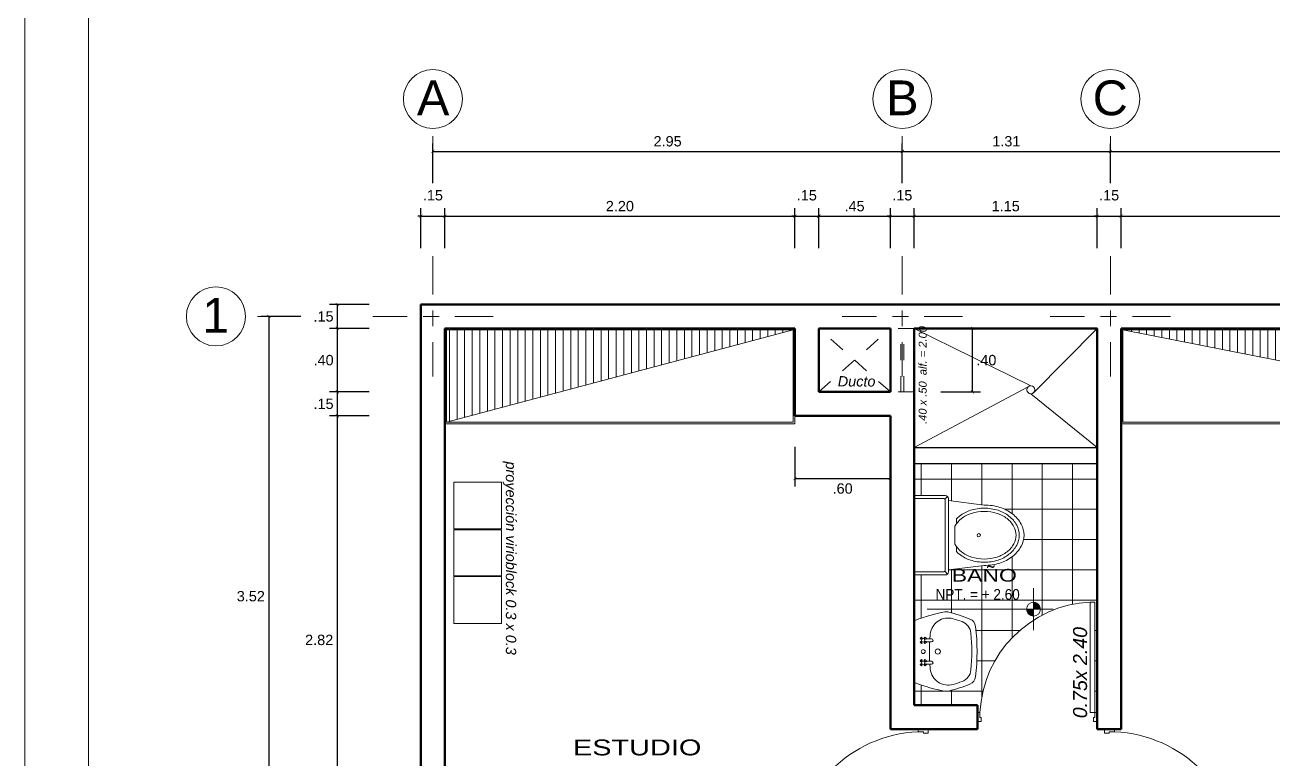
# Model space of a CAD drawing. Header units: millimetres. Extents: x 2033 to 2295, y 1536 to 1691.
# Drawn here: x 2252.87 to 2260.71, y 1580.71 to 1585.33 of the extents above; entities that cross this region are included whole.
import ezdxf

# ---------------------------------------------------------------- set-up
doc = ezdxf.new("R2010")
doc.units = ezdxf.units.MM
for name, pattern in [('ACAD_ISO02W100', [15, 12, -3]), ('ACAD_ISO10W100', [18, 12, -3, 0, -3]), ('HIDDEN2', [4.7625, 3.175, -1.5875])]:
    doc.linetypes.add(name, pattern=pattern)
doc.layers.get('Defpoints').update_dxf_attribs({"color": 164})
for name, color, linetype, lineweight in [('cotas', 251, 'Continuous', 15), ('cut wood', 26, 'Continuous', 20), ('Ejes', 65, 'ACAD_ISO10W100', 15), ('MUEBLES-PUERTAS', 21, 'Continuous', 9), ('muroalto', 12, 'Continuous', 50), ('MUROS BAJOS', 80, 'Continuous', 25), ('PROYECCIONES', 127, 'HIDDEN2', 5), ('PYV', 30, 'Continuous', 13), ('SANITARIO', 161, 'Continuous', 5), ('TEXTOS', 7, 'Continuous', 5), ('texturasde piso', 252, 'Continuous', 0), ('UNO', 254, 'Continuous', 9)]:
    doc.layers.add(name, color=color, linetype=linetype, lineweight=lineweight)
doc.styles.add('ARDELG', font='arial.ttf', dxfattribs={"width": 0.9, "height": 0.1})
doc.styles.add('ARIAL', font='arial.ttf', dxfattribs={"width": 1.3, "height": 0.1})
doc.styles.add('Micky-Arial', font='arial.ttf', dxfattribs={"width": 1.5, "height": 0.125})
doc.styles.get("Standard").update_dxf_attribs({"font": 'arial.ttf'})
doc.dimstyles.new('Aritek', dxfattribs={"dimtxt": 0.065, "dimasz": 0.02, "dimexe": 0.05, "dimexo": 0.15, "dimgap": 0.03, "dimtad": 2, "dimtih": 1, "dimtoh": 1, "dimzin": 4, "dimdsep": 46, "dimtxsty": 'Standard', "dimblk": 'ARCHTICK', "dimcen": 0.1, "dimclrt": 7, "dimadec": 0, "dimazin": 0, "dimtfac": 1, "dimtmove": 2, "dimatfit": 1, "dimldrblk": 'DOTSMALL', "dimfxl": 0.2, "dimfxlon": 1, "dimarcsym": 0})
pattern_1 = [(90, (150.3652, -1.15689), (-0.047625, 1e-17), [])]

# ---------------------------------------------------------------- blocks, each defined once
blk = doc.blocks.new('P')
at = {"linetype": 'Continuous'}
for p, q in [((0.06, 1), (0.02, 1)), ((0.02, 0.075), (0.02, 1)), ((0.06, 1), (0.06, 0.075)), ((0, 0), (0, 0.075)), ((0, 0.075), (0.02, 0.075)), ((0.03, 0), (0, 0)), ((0.06, 0.075), (0.02, 0.075)), ((0.02, 0.075), (0.02, 0.035)), ((0.02, 0.035), (0.03, 0.035)), ((0.03, 0.035), (0.03, 0)), ((0.97, 0.035), (0.97, 0)), ((0.98, 0.035), (0.97, 0.035)), ((0.97, 0), (1, 0)), ((0.98, 0.075), (0.98, 0.035)), ((1, 0.075), (0.98, 0.075)), ((1, 0), (1, 0.075))]:
    blk.add_line(p, q, dxfattribs=at)
blk.add_arc((0.0086, 0.0289), 0.9725, 2.71991, 86.96955, dxfattribs=at)
blk = doc.blocks.new('waterdwe')
at = {"layer": 'SANITARIO'}
for p, q in [((2478.0137, 1647.2625), (2478.0137, 1647.7625)), ((2478.0137, 1647.7625), (2478.2087, 1647.7625)), ((2478.0137, 1647.7425), (2478.1987, 1647.7425)), ((2478.2228, 1647.7566), (2478.2057, 1647.7396)), ((2478.2087, 1647.7325), (2478.2087, 1647.2925)), ((2478.2287, 1647.7425), (2478.2287, 1647.2825)), ((2478.2287, 1647.7306), (2478.4537, 1647.7025)), ((2478.2687, 1647.5687), (2478.2687, 1647.4563)), ((2478.2787, 1647.6153), (2478.2787, 1647.5843)), ((2478.2787, 1647.4407), (2478.2787, 1647.4097)), ((2478.2287, 1647.2944), (2478.4537, 1647.3225)), ((2478.1987, 1647.2825), (2478.0137, 1647.2825)), ((2478.2087, 1647.2625), (2478.0137, 1647.2625)), ((2478.2228, 1647.2684), (2478.2057, 1647.2854))]:
    blk.add_line(p, q, dxfattribs=at)
blk.add_circle((2478.4192, 1647.5125), 0.0107, dxfattribs=at)
for centre, radius, start, end in [((2478.1987, 1647.7325), 0.01, 360, 90), ((2478.2087, 1647.7425), 0.02, 360, 90), ((2478.4537, 1647.3746), 0.3279, 72.52588, 90), ((2478.4084, 1647.49), 0.1804, 127.69424, 135.98708), ((2478.4358, 1647.4545), 0.2252, 107.74852, 127.69424), ((2478.4358, 1647.4545), 0.2052, 107.74852, 127.69424), ((2478.4537, 1647.3987), 0.2838, 90, 107.74852), ((2478.4537, 1647.3987), 0.2638, 90, 107.74852), ((2478.4537, 1647.3987), 0.2838, 72.25148, 90), ((2478.4537, 1647.3987), 0.2638, 72.25148, 90), ((2478.4715, 1647.4545), 0.2052, 52.30576, 72.25148), ((2478.4715, 1647.4545), 0.2252, 52.30576, 72.25148), ((2478.475, 1647.4423), 0.257, 52.76517, 72.52588), ((2478.4989, 1647.49), 0.1804, 28.19314, 52.30576), ((2478.5076, 1647.4852), 0.203, 28.59117, 52.76517), ((2478.4084, 1647.49), 0.1604, 127.69424, 150.59746), ((2478.4989, 1647.49), 0.1604, 28.19314, 52.30576), ((2478.541, 1647.5125), 0.1127, 360, 28.19314), ((2478.541, 1647.5125), 0.1327, 360, 28.19314), ((2478.5577, 1647.5125), 0.146, 360, 28.59117), ((2478.541, 1647.5125), 0.1127, 331.80686, 360), ((2478.541, 1647.5125), 0.1327, 331.80686, 360), ((2478.5577, 1647.5125), 0.146, 331.40883, 360), ((2478.4084, 1647.535), 0.1604, 209.40254, 232.30576), ((2478.4084, 1647.535), 0.1804, 224.01292, 232.30576), ((2478.4358, 1647.5705), 0.2252, 232.30576, 252.25148), ((2478.4358, 1647.5705), 0.2052, 232.30576, 252.25148), ((2478.4715, 1647.5705), 0.2052, 287.74852, 307.69424), ((2478.4715, 1647.5705), 0.2252, 287.74852, 307.69424), ((2478.4989, 1647.535), 0.1604, 307.69424, 331.80686), ((2478.4989, 1647.535), 0.1804, 307.69424, 331.80686), ((2478.5076, 1647.5398), 0.203, 307.23483, 331.40883), ((2478.4537, 1647.6263), 0.2838, 252.25148, 270), ((2478.4537, 1647.6263), 0.2638, 252.25148, 270), ((2478.4537, 1647.6263), 0.2638, 270, 287.74852), ((2478.4537, 1647.6263), 0.2838, 270, 287.74852), ((2478.4537, 1647.6504), 0.3279, 270, 287.47412), ((2478.475, 1647.5827), 0.257, 287.47412, 307.23483), ((2478.1987, 1647.2925), 0.01, 270, 360), ((2478.2087, 1647.2825), 0.02, 270, 360)]:
    blk.add_arc(centre, radius, start, end, dxfattribs=at)
blk = doc.blocks.new('A$C493C44AB')
at = {"layer": 'SANITARIO'}
for p, q in [((0.17, 0.3198), (0.17, 0.2963)), ((0.1888, 0.2976), (0.1888, 0.3198)), ((0.3111, 0.3198), (0.3111, 0.2976)), ((0.3299, 0.2963), (0.3299, 0.3198))]:
    blk.add_line(p, q, dxfattribs=at)
for points in [[(0.4082, 0.0095, 0.268711), (0.4543, 0.0446, 0.03809), (0.4982, 0.177, 0.103744), (0.4991, 0.2022, 0.053168), (0.4461, 0.3892, 0.306147), (0.4382, 0.3945), (0.0617, 0.3945, 0.306147), (0.0539, 0.3892, 0.053168), (0.0008, 0.2022, 0.103744), (0.0018, 0.177, 0.03809), (0.0456, 0.0446, 0.268711), (0.0918, 0.0095, 0.062558)], [(0.174, 0.329), (0.1695, 0.3245, 0.056579), (0.1728, 0.3226), (0.1685, 0.3183, -0.141407), (0.1596, 0.3272), (0.1639, 0.3315, 0.056579), (0.1658, 0.3282), (0.1703, 0.3327, -0.274973), (0.1703, 0.3435), (0.1658, 0.348, 0.056579), (0.1639, 0.3447), (0.1596, 0.349, -0.141407), (0.1685, 0.3579), (0.1728, 0.3536, 0.056579), (0.1695, 0.3517), (0.174, 0.3472, -0.274973), (0.1848, 0.3472), (0.1894, 0.3517, 0.056579), (0.1861, 0.3536), (0.1904, 0.3579, -0.141407), (0.1992, 0.349), (0.1949, 0.3447, 0.056579), (0.193, 0.348), (0.1885, 0.3435, -0.274973), (0.1885, 0.3327), (0.193, 0.3282, 0.056579), (0.1949, 0.3315), (0.1992, 0.3272, -0.141407), (0.1904, 0.3183), (0.1861, 0.3226, 0.056579), (0.1894, 0.3245), (0.1848, 0.329, -0.274973)], [(0.3296, 0.3435), (0.3341, 0.348, -0.056579), (0.336, 0.3447), (0.3403, 0.349, 0.141407), (0.3314, 0.3579), (0.3271, 0.3536, -0.056579), (0.3304, 0.3517), (0.3259, 0.3472, 0.274973), (0.3151, 0.3472), (0.3106, 0.3517, -0.056579), (0.3139, 0.3536), (0.3096, 0.3579, 0.141407), (0.3007, 0.349), (0.305, 0.3447, -0.056579), (0.3069, 0.348), (0.3114, 0.3435, 0.274973), (0.3114, 0.3327), (0.3069, 0.3282, -0.056579), (0.305, 0.3315), (0.3007, 0.3272, 0.141407), (0.3096, 0.3183), (0.3139, 0.3226, -0.056579), (0.3106, 0.3245), (0.3151, 0.329, 0.274973), (0.3259, 0.329), (0.3304, 0.3245, -0.056579), (0.3271, 0.3226), (0.3314, 0.3183, 0.141407), (0.3403, 0.3272), (0.336, 0.3315, -0.056579), (0.3341, 0.3282), (0.3296, 0.3327, 0.274973)], [(0.3599, 0.2936, 0.007112), (0.3299, 0.2963), (0.3299, 0.2858, -1), (0.3111, 0.2858), (0.3111, 0.2976, 0.028913), (0.1888, 0.2976), (0.1888, 0.2858, -1), (0.17, 0.2858), (0.17, 0.2963, 0.007112), (0.1401, 0.2936, 0.468237), (0.0435, 0.1497, 0.016513), (0.0617, 0.0942, 0.289254), (0.1345, 0.0382, 0.0468), (0.3654, 0.0382, 0.289254), (0.4382, 0.0942, 0.016513), (0.4564, 0.1497, 0.468237)], [(0.2337, 0.2464, -1), (0.2662, 0.2464, -1)]]:
    blk.add_lwpolyline(points, format="xyb", close=True, dxfattribs=at)
blk.add_lwpolyline([(0.3111, 0.3333), (0.3111, 0.3324, 1)], format="xyb", dxfattribs=at)
for centre, radius in [((0.25, 0.3381), 0.0123), ((0.25, 0.2464), 0.0162)]:
    blk.add_circle(centre, radius, dxfattribs=at)
blk = doc.blocks.new('_ArchTick')
at = {"color": 0, "linetype": 'ByBlock', "const_width": 0.15}
blk.add_lwpolyline([(-0.5, -0.5), (0.5, 0.5)], dxfattribs=at)
blk = doc.blocks.new('*D420')
at = {"layer": 'cotas', "color": 0, "linetype": 'Continuous', "lineweight": -2, "transparency": 16777216}
for p, q in [((2255.354, 1583.9228), (2255.354, 1584.1728)), ((2255.504, 1583.9228), (2255.504, 1584.1728)), ((2255.354, 1584.1228), (2255.334, 1584.1228)), ((2255.354, 1584.1228), (2255.504, 1584.1228)), ((2255.504, 1584.1228), (2255.524, 1584.1228))]:
    blk.add_line(p, q, dxfattribs=at)
at = {"layer": 'Defpoints', "color": 0, "linetype": 'Continuous', "transparency": 16777216}
for p in [(2255.504, 1584.1228), (2255.354, 1583.5674), (2255.504, 1583.4174)]:
    blk.add_point(p, dxfattribs=at)
at = {"layer": 'cotas', "color": 0, "linetype": 'Continuous', "lineweight": -2, "transparency": 16777216, "xscale": 0.02, "yscale": 0.02, "zscale": 0.02}
blk.add_blockref('_ArchTick', (2255.354, 1584.1228), dxfattribs=at)
at = {"layer": 'cotas', "color": 0, "linetype": 'Continuous', "lineweight": -2, "transparency": 16777216, "xscale": 0.02, "yscale": 0.02, "zscale": 0.02, "rotation": 180}
blk.add_blockref('_ArchTick', (2255.504, 1584.1228), dxfattribs=at)
at = {"layer": 'cotas', "color": 7, "linetype": 'Continuous', "transparency": 16777216, "insert": (2255.429, 1584.2542), "char_height": 0.065, "attachment_point": 5}
blk.add_mtext('.15', dxfattribs=at)
blk = doc.blocks.new('_DotSmall')
at = {"color": 0, "linetype": 'ByBlock', "const_width": 0.5}
blk.add_lwpolyline([(-0.0625, 0, 1), (0.0625, 0, 1)], format="xyb", close=True, dxfattribs=at)
blk = doc.blocks.new('*D421')
at = {"layer": 'cotas', "color": 0, "linetype": 'Continuous', "lineweight": -2, "transparency": 16777216}
for p, q in [((2255.504, 1583.9228), (2255.504, 1584.1728)), ((2257.704, 1583.9228), (2257.704, 1584.1728)), ((2255.504, 1584.1228), (2257.704, 1584.1228))]:
    blk.add_line(p, q, dxfattribs=at)
at = {"layer": 'Defpoints', "color": 0, "linetype": 'Continuous', "transparency": 16777216}
for p in [(2257.704, 1584.1228), (2255.504, 1583.4174), (2257.704, 1583.4174)]:
    blk.add_point(p, dxfattribs=at)
at = {"layer": 'cotas', "color": 0, "linetype": 'Continuous', "lineweight": -2, "transparency": 16777216, "xscale": 0.02, "yscale": 0.02, "zscale": 0.02, "rotation": 180}
blk.add_blockref('_ArchTick', (2255.504, 1584.1228), dxfattribs=at)
at = {"layer": 'cotas', "color": 0, "linetype": 'Continuous', "lineweight": -2, "transparency": 16777216, "xscale": 0.02, "yscale": 0.02, "zscale": 0.02}
blk.add_blockref('_ArchTick', (2257.704, 1584.1228), dxfattribs=at)
at = {"layer": 'cotas', "color": 7, "linetype": 'Continuous', "transparency": 16777216, "insert": (2256.604, 1584.186), "char_height": 0.065, "attachment_point": 5}
blk.add_mtext('2.20', dxfattribs=at)
blk = doc.blocks.new('*D422')
at = {"layer": 'cotas', "color": 0, "linetype": 'Continuous', "lineweight": -2, "transparency": 16777216}
for p, q in [((2257.704, 1583.9228), (2257.704, 1584.1728)), ((2257.854, 1583.9228), (2257.854, 1584.1728)), ((2257.704, 1584.1228), (2257.684, 1584.1228)), ((2257.704, 1584.1228), (2257.854, 1584.1228)), ((2257.854, 1584.1228), (2257.874, 1584.1228))]:
    blk.add_line(p, q, dxfattribs=at)
at = {"layer": 'Defpoints', "color": 0, "linetype": 'Continuous', "transparency": 16777216}
for p in [(2257.854, 1584.1228), (2257.704, 1583.4174), (2257.854, 1583.4174)]:
    blk.add_point(p, dxfattribs=at)
at = {"layer": 'cotas', "color": 0, "linetype": 'Continuous', "lineweight": -2, "transparency": 16777216, "xscale": 0.02, "yscale": 0.02, "zscale": 0.02}
blk.add_blockref('_ArchTick', (2257.704, 1584.1228), dxfattribs=at)
at = {"layer": 'cotas', "color": 0, "linetype": 'Continuous', "lineweight": -2, "transparency": 16777216, "xscale": 0.02, "yscale": 0.02, "zscale": 0.02, "rotation": 180}
blk.add_blockref('_ArchTick', (2257.854, 1584.1228), dxfattribs=at)
at = {"layer": 'cotas', "color": 7, "linetype": 'Continuous', "transparency": 16777216, "insert": (2257.779, 1584.2542), "char_height": 0.065, "attachment_point": 5}
blk.add_mtext('.15', dxfattribs=at)
blk = doc.blocks.new('*D423')
at = {"layer": 'cotas', "color": 0, "linetype": 'Continuous', "lineweight": -2, "transparency": 16777216}
for p, q in [((2257.854, 1583.9228), (2257.854, 1584.1728)), ((2258.304, 1583.9228), (2258.304, 1584.1728)), ((2257.854, 1584.1228), (2258.304, 1584.1228))]:
    blk.add_line(p, q, dxfattribs=at)
at = {"layer": 'Defpoints', "color": 0, "linetype": 'Continuous', "transparency": 16777216}
for p in [(2258.304, 1584.1228), (2257.854, 1583.4174), (2258.304, 1583.4174)]:
    blk.add_point(p, dxfattribs=at)
at = {"layer": 'cotas', "color": 0, "linetype": 'Continuous', "lineweight": -2, "transparency": 16777216, "xscale": 0.02, "yscale": 0.02, "zscale": 0.02, "rotation": 180}
blk.add_blockref('_ArchTick', (2257.854, 1584.1228), dxfattribs=at)
at = {"layer": 'cotas', "color": 0, "linetype": 'Continuous', "lineweight": -2, "transparency": 16777216, "xscale": 0.02, "yscale": 0.02, "zscale": 0.02}
blk.add_blockref('_ArchTick', (2258.304, 1584.1228), dxfattribs=at)
at = {"layer": 'cotas', "color": 7, "linetype": 'Continuous', "transparency": 16777216, "insert": (2258.079, 1584.1859), "char_height": 0.065, "attachment_point": 5}
blk.add_mtext('.45', dxfattribs=at)
blk = doc.blocks.new('*D424')
at = {"layer": 'cotas', "color": 0, "linetype": 'Continuous', "lineweight": -2, "transparency": 16777216}
for p, q in [((2258.304, 1583.9228), (2258.304, 1584.1728)), ((2258.454, 1583.9228), (2258.454, 1584.1728)), ((2258.304, 1584.1228), (2258.284, 1584.1228)), ((2258.304, 1584.1228), (2258.454, 1584.1228)), ((2258.454, 1584.1228), (2258.474, 1584.1228))]:
    blk.add_line(p, q, dxfattribs=at)
at = {"layer": 'Defpoints', "color": 0, "linetype": 'Continuous', "transparency": 16777216}
for p in [(2258.454, 1584.1228), (2258.304, 1583.4174), (2258.454, 1583.4174)]:
    blk.add_point(p, dxfattribs=at)
at = {"layer": 'cotas', "color": 0, "linetype": 'Continuous', "lineweight": -2, "transparency": 16777216, "xscale": 0.02, "yscale": 0.02, "zscale": 0.02}
blk.add_blockref('_ArchTick', (2258.304, 1584.1228), dxfattribs=at)
at = {"layer": 'cotas', "color": 0, "linetype": 'Continuous', "lineweight": -2, "transparency": 16777216, "xscale": 0.02, "yscale": 0.02, "zscale": 0.02, "rotation": 180}
blk.add_blockref('_ArchTick', (2258.454, 1584.1228), dxfattribs=at)
at = {"layer": 'cotas', "color": 7, "linetype": 'Continuous', "transparency": 16777216, "insert": (2258.379, 1584.2542), "char_height": 0.065, "attachment_point": 5}
blk.add_mtext('.15', dxfattribs=at)
blk = doc.blocks.new('*D425')
at = {"layer": 'cotas', "color": 0, "linetype": 'Continuous', "lineweight": -2, "transparency": 16777216}
for p, q in [((2258.454, 1583.9228), (2258.454, 1584.1728)), ((2259.604, 1583.9228), (2259.604, 1584.1728)), ((2258.454, 1584.1228), (2259.604, 1584.1228))]:
    blk.add_line(p, q, dxfattribs=at)
at = {"layer": 'Defpoints', "color": 0, "linetype": 'Continuous', "transparency": 16777216}
for p in [(2259.604, 1584.1228), (2258.454, 1583.4174), (2259.604, 1583.4174)]:
    blk.add_point(p, dxfattribs=at)
at = {"layer": 'cotas', "color": 0, "linetype": 'Continuous', "lineweight": -2, "transparency": 16777216, "xscale": 0.02, "yscale": 0.02, "zscale": 0.02, "rotation": 180}
blk.add_blockref('_ArchTick', (2258.454, 1584.1228), dxfattribs=at)
at = {"layer": 'cotas', "color": 0, "linetype": 'Continuous', "lineweight": -2, "transparency": 16777216, "xscale": 0.02, "yscale": 0.02, "zscale": 0.02}
blk.add_blockref('_ArchTick', (2259.604, 1584.1228), dxfattribs=at)
at = {"layer": 'cotas', "color": 7, "linetype": 'Continuous', "transparency": 16777216, "insert": (2259.029, 1584.186), "char_height": 0.065, "attachment_point": 5}
blk.add_mtext('1.15', dxfattribs=at)
blk = doc.blocks.new('*D426')
at = {"layer": 'cotas', "color": 0, "linetype": 'Continuous', "lineweight": -2, "transparency": 16777216}
for p, q in [((2259.604, 1583.9228), (2259.604, 1584.1728)), ((2259.754, 1583.9228), (2259.754, 1584.1728)), ((2259.604, 1584.1228), (2259.584, 1584.1228)), ((2259.604, 1584.1228), (2259.754, 1584.1228)), ((2259.754, 1584.1228), (2259.774, 1584.1228))]:
    blk.add_line(p, q, dxfattribs=at)
at = {"layer": 'Defpoints', "color": 0, "linetype": 'Continuous', "transparency": 16777216}
for p in [(2259.754, 1584.1228), (2259.604, 1583.4174), (2259.754, 1583.4174)]:
    blk.add_point(p, dxfattribs=at)
at = {"layer": 'cotas', "color": 0, "linetype": 'Continuous', "lineweight": -2, "transparency": 16777216, "xscale": 0.02, "yscale": 0.02, "zscale": 0.02}
blk.add_blockref('_ArchTick', (2259.604, 1584.1228), dxfattribs=at)
at = {"layer": 'cotas', "color": 0, "linetype": 'Continuous', "lineweight": -2, "transparency": 16777216, "xscale": 0.02, "yscale": 0.02, "zscale": 0.02, "rotation": 180}
blk.add_blockref('_ArchTick', (2259.754, 1584.1228), dxfattribs=at)
at = {"layer": 'cotas', "color": 7, "linetype": 'Continuous', "transparency": 16777216, "insert": (2259.679, 1584.2542), "char_height": 0.065, "attachment_point": 5}
blk.add_mtext('.15', dxfattribs=at)
blk = doc.blocks.new('*D427')
at = {"layer": 'cotas', "color": 0, "linetype": 'Continuous', "lineweight": -2, "transparency": 16777216}
for p, q in [((2259.754, 1583.9228), (2259.754, 1584.1728)), ((2262.729, 1583.9228), (2262.729, 1584.1728)), ((2259.754, 1584.1228), (2262.729, 1584.1228))]:
    blk.add_line(p, q, dxfattribs=at)
at = {"layer": 'Defpoints', "color": 0, "linetype": 'Continuous', "transparency": 16777216}
for p in [(2262.729, 1584.1228), (2259.754, 1583.4174), (2262.729, 1583.4174)]:
    blk.add_point(p, dxfattribs=at)
at = {"layer": 'cotas', "color": 0, "linetype": 'Continuous', "lineweight": -2, "transparency": 16777216, "xscale": 0.02, "yscale": 0.02, "zscale": 0.02, "rotation": 180}
blk.add_blockref('_ArchTick', (2259.754, 1584.1228), dxfattribs=at)
at = {"layer": 'cotas', "color": 0, "linetype": 'Continuous', "lineweight": -2, "transparency": 16777216, "xscale": 0.02, "yscale": 0.02, "zscale": 0.02}
blk.add_blockref('_ArchTick', (2262.729, 1584.1228), dxfattribs=at)
at = {"layer": 'cotas', "color": 7, "linetype": 'Continuous', "transparency": 16777216, "insert": (2261.2415, 1584.186), "char_height": 0.065, "attachment_point": 5}
blk.add_mtext('2.98', dxfattribs=at)
blk = doc.blocks.new('*D443')
at = {"layer": 'cotas', "color": 0, "linetype": 'Continuous', "lineweight": -2, "transparency": 16777216}
for p, q in [((2255.0287, 1582.8674), (2254.7787, 1582.8674)), ((2254.8287, 1580.0474), (2254.8287, 1582.8674)), ((2255.0287, 1580.0474), (2254.7787, 1580.0474))]:
    blk.add_line(p, q, dxfattribs=at)
at = {"layer": 'Defpoints', "color": 0, "linetype": 'Continuous', "transparency": 16777216}
for p in [(2254.8287, 1582.8674), (2257.704, 1582.8674), (2255.504, 1580.0474)]:
    blk.add_point(p, dxfattribs=at)
at = {"layer": 'cotas', "color": 0, "linetype": 'Continuous', "lineweight": -2, "transparency": 16777216, "xscale": 0.02, "yscale": 0.02, "zscale": 0.02}
for p, rotation in [((2254.8287, 1582.8674), 90), ((2254.8287, 1580.0474), 270)]:
    blk.add_blockref('_ArchTick', p, dxfattribs=dict(at, rotation=rotation))
at = {"layer": 'cotas', "color": 7, "linetype": 'Continuous', "transparency": 16777216, "insert": (2254.7141, 1581.4574), "char_height": 0.065, "attachment_point": 5}
blk.add_mtext('2.82', dxfattribs=at)
blk = doc.blocks.new('*D444')
at = {"layer": 'cotas', "color": 0, "linetype": 'Continuous', "lineweight": -2, "transparency": 16777216}
for p, q in [((2255.0287, 1583.0174), (2254.7787, 1583.0174)), ((2254.8287, 1582.8674), (2254.8287, 1583.0174)), ((2255.0287, 1582.8674), (2254.7787, 1582.8674))]:
    blk.add_line(p, q, dxfattribs=at)
at = {"layer": 'Defpoints', "color": 0, "linetype": 'Continuous', "transparency": 16777216}
for p in [(2254.8287, 1583.0174), (2257.854, 1583.0174), (2257.704, 1582.8674)]:
    blk.add_point(p, dxfattribs=at)
at = {"layer": 'cotas', "color": 0, "linetype": 'Continuous', "lineweight": -2, "transparency": 16777216, "xscale": 0.02, "yscale": 0.02, "zscale": 0.02}
for p, rotation in [((2254.8287, 1583.0174), 90), ((2254.8287, 1582.8674), 270)]:
    blk.add_blockref('_ArchTick', p, dxfattribs=dict(at, rotation=rotation))
at = {"layer": 'cotas', "color": 7, "linetype": 'Continuous', "transparency": 16777216, "insert": (2254.7416, 1582.9424), "char_height": 0.065, "attachment_point": 5}
blk.add_mtext('.15', dxfattribs=at)
blk = doc.blocks.new('*D445')
at = {"layer": 'cotas', "color": 0, "linetype": 'Continuous', "lineweight": -2, "transparency": 16777216}
for p, q in [((2255.0287, 1583.4174), (2254.7787, 1583.4174)), ((2254.8287, 1583.0174), (2254.8287, 1583.4174)), ((2255.0287, 1583.0174), (2254.7787, 1583.0174))]:
    blk.add_line(p, q, dxfattribs=at)
at = {"layer": 'Defpoints', "color": 0, "linetype": 'Continuous', "transparency": 16777216}
for p in [(2254.8287, 1583.4174), (2257.854, 1583.4174), (2257.854, 1583.0174)]:
    blk.add_point(p, dxfattribs=at)
at = {"layer": 'cotas', "color": 0, "linetype": 'Continuous', "lineweight": -2, "transparency": 16777216, "xscale": 0.02, "yscale": 0.02, "zscale": 0.02}
for p, rotation in [((2254.8287, 1583.4174), 90), ((2254.8287, 1583.0174), 270)]:
    blk.add_blockref('_ArchTick', p, dxfattribs=dict(at, rotation=rotation))
at = {"layer": 'cotas', "color": 7, "linetype": 'Continuous', "transparency": 16777216, "insert": (2254.7419, 1583.2174), "char_height": 0.065, "attachment_point": 5}
blk.add_mtext('.40', dxfattribs=at)
blk = doc.blocks.new('*D446')
at = {"layer": 'cotas', "color": 0, "linetype": 'Continuous', "lineweight": -2, "transparency": 16777216}
for p, q in [((2255.0287, 1583.5674), (2254.7787, 1583.5674)), ((2254.8287, 1583.4174), (2254.8287, 1583.5674)), ((2255.0287, 1583.4174), (2254.7787, 1583.4174))]:
    blk.add_line(p, q, dxfattribs=at)
at = {"layer": 'Defpoints', "color": 0, "linetype": 'Continuous', "transparency": 16777216}
for p in [(2254.8287, 1583.5674), (2255.354, 1583.5674), (2257.854, 1583.4174)]:
    blk.add_point(p, dxfattribs=at)
at = {"layer": 'cotas', "color": 0, "linetype": 'Continuous', "lineweight": -2, "transparency": 16777216, "xscale": 0.02, "yscale": 0.02, "zscale": 0.02}
for p, rotation in [((2254.8287, 1583.5674), 90), ((2254.8287, 1583.4174), 270)]:
    blk.add_blockref('_ArchTick', p, dxfattribs=dict(at, rotation=rotation))
at = {"layer": 'cotas', "color": 7, "linetype": 'Continuous', "transparency": 16777216, "insert": (2254.7416, 1583.4924), "char_height": 0.065, "attachment_point": 5}
blk.add_mtext('.15', dxfattribs=at)
blk = doc.blocks.new('*D447')
at = {"layer": 'cotas', "color": 0, "linetype": 'Continuous', "lineweight": -2, "transparency": 16777216}
for p, q in [((2257.704, 1582.673), (2257.704, 1582.423)), ((2258.304, 1582.673), (2258.304, 1582.423)), ((2257.704, 1582.473), (2258.304, 1582.473))]:
    blk.add_line(p, q, dxfattribs=at)
at = {"layer": 'Defpoints', "color": 0, "linetype": 'Continuous', "transparency": 16777216}
for p in [(2257.704, 1582.8674), (2258.304, 1582.8674), (2258.304, 1582.473)]:
    blk.add_point(p, dxfattribs=at)
at = {"layer": 'cotas', "color": 0, "linetype": 'Continuous', "lineweight": -2, "transparency": 16777216, "xscale": 0.02, "yscale": 0.02, "zscale": 0.02, "rotation": 180}
blk.add_blockref('_ArchTick', (2257.704, 1582.473), dxfattribs=at)
at = {"layer": 'cotas', "color": 0, "linetype": 'Continuous', "lineweight": -2, "transparency": 16777216, "xscale": 0.02, "yscale": 0.02, "zscale": 0.02}
blk.add_blockref('_ArchTick', (2258.304, 1582.473), dxfattribs=at)
at = {"layer": 'cotas', "color": 7, "linetype": 'Continuous', "transparency": 16777216, "insert": (2258.004, 1582.4098), "char_height": 0.065, "attachment_point": 5}
blk.add_mtext('.60', dxfattribs=at)
blk = doc.blocks.new('*D448')
at = {"layer": 'cotas', "color": 0, "linetype": 'Continuous', "lineweight": -2, "transparency": 16777216}
for p, q in [((2258.6204, 1583.4174), (2258.8704, 1583.4174)), ((2258.8204, 1583.0174), (2258.8204, 1583.4174)), ((2258.6204, 1583.0174), (2258.8704, 1583.0174))]:
    blk.add_line(p, q, dxfattribs=at)
at = {"layer": 'Defpoints', "color": 0, "linetype": 'Continuous', "transparency": 16777216}
for p in [(2258.304, 1583.4174), (2258.8204, 1583.4174), (2258.304, 1583.0174)]:
    blk.add_point(p, dxfattribs=at)
at = {"layer": 'cotas', "color": 0, "linetype": 'Continuous', "lineweight": -2, "transparency": 16777216, "xscale": 0.02, "yscale": 0.02, "zscale": 0.02}
for p, rotation in [((2258.8204, 1583.4174), 90), ((2258.8204, 1583.0174), 270)]:
    blk.add_blockref('_ArchTick', p, dxfattribs=dict(at, rotation=rotation))
at = {"layer": 'cotas', "color": 7, "linetype": 'Continuous', "transparency": 16777216, "insert": (2258.9072, 1583.2174), "char_height": 0.065, "attachment_point": 5}
blk.add_mtext('.40', dxfattribs=at)
blk = doc.blocks.new('*D464')
at = {"layer": 'cotas', "color": 0, "linetype": 'Continuous', "lineweight": -2, "transparency": 16777216}
for p, q in [((2255.429, 1584.3308), (2255.429, 1584.5808)), ((2258.379, 1584.3308), (2258.379, 1584.5808)), ((2255.429, 1584.5308), (2258.379, 1584.5308))]:
    blk.add_line(p, q, dxfattribs=at)
at = {"layer": 'Defpoints', "color": 0, "linetype": 'Continuous', "transparency": 16777216}
for p in [(2258.379, 1584.5308), (2255.429, 1583.8707), (2258.379, 1583.8707)]:
    blk.add_point(p, dxfattribs=at)
at = {"layer": 'cotas', "color": 0, "linetype": 'Continuous', "lineweight": -2, "transparency": 16777216, "xscale": 0.02, "yscale": 0.02, "zscale": 0.02, "rotation": 180}
blk.add_blockref('_ArchTick', (2255.429, 1584.5308), dxfattribs=at)
at = {"layer": 'cotas', "color": 0, "linetype": 'Continuous', "lineweight": -2, "transparency": 16777216, "xscale": 0.02, "yscale": 0.02, "zscale": 0.02}
blk.add_blockref('_ArchTick', (2258.379, 1584.5308), dxfattribs=at)
at = {"layer": 'cotas', "color": 7, "linetype": 'Continuous', "transparency": 16777216, "insert": (2256.904, 1584.594), "char_height": 0.065, "attachment_point": 5}
blk.add_mtext('2.95', dxfattribs=at)
blk = doc.blocks.new('*D465')
at = {"layer": 'cotas', "color": 0, "linetype": 'Continuous', "lineweight": -2, "transparency": 16777216}
for p, q in [((2258.379, 1584.3308), (2258.379, 1584.5808)), ((2259.6867, 1584.3308), (2259.6867, 1584.5808)), ((2258.379, 1584.5308), (2259.6867, 1584.5308))]:
    blk.add_line(p, q, dxfattribs=at)
at = {"layer": 'Defpoints', "color": 0, "linetype": 'Continuous', "transparency": 16777216}
for p in [(2259.6867, 1584.5308), (2258.379, 1583.8707), (2259.6867, 1583.8707)]:
    blk.add_point(p, dxfattribs=at)
at = {"layer": 'cotas', "color": 0, "linetype": 'Continuous', "lineweight": -2, "transparency": 16777216, "xscale": 0.02, "yscale": 0.02, "zscale": 0.02, "rotation": 180}
blk.add_blockref('_ArchTick', (2258.379, 1584.5308), dxfattribs=at)
at = {"layer": 'cotas', "color": 0, "linetype": 'Continuous', "lineweight": -2, "transparency": 16777216, "xscale": 0.02, "yscale": 0.02, "zscale": 0.02}
blk.add_blockref('_ArchTick', (2259.6867, 1584.5308), dxfattribs=at)
at = {"layer": 'cotas', "color": 7, "linetype": 'Continuous', "transparency": 16777216, "insert": (2259.0328, 1584.594), "char_height": 0.065, "attachment_point": 5}
blk.add_mtext('1.31', dxfattribs=at)
blk = doc.blocks.new('*D466')
at = {"layer": 'cotas', "color": 0, "linetype": 'Continuous', "lineweight": -2, "transparency": 16777216}
for p, q in [((2259.6867, 1584.3308), (2259.6867, 1584.5808)), ((2262.854, 1584.3308), (2262.854, 1584.5808)), ((2259.6867, 1584.5308), (2262.854, 1584.5308))]:
    blk.add_line(p, q, dxfattribs=at)
at = {"layer": 'Defpoints', "color": 0, "linetype": 'Continuous', "transparency": 16777216}
for p in [(2262.854, 1584.5308), (2259.6867, 1583.8707), (2262.854, 1583.8707)]:
    blk.add_point(p, dxfattribs=at)
at = {"layer": 'cotas', "color": 0, "linetype": 'Continuous', "lineweight": -2, "transparency": 16777216, "xscale": 0.02, "yscale": 0.02, "zscale": 0.02, "rotation": 180}
blk.add_blockref('_ArchTick', (2259.6867, 1584.5308), dxfattribs=at)
at = {"layer": 'cotas', "color": 0, "linetype": 'Continuous', "lineweight": -2, "transparency": 16777216, "xscale": 0.02, "yscale": 0.02, "zscale": 0.02}
blk.add_blockref('_ArchTick', (2262.854, 1584.5308), dxfattribs=at)
at = {"layer": 'cotas', "color": 7, "linetype": 'Continuous', "transparency": 16777216, "insert": (2261.2703, 1584.594), "char_height": 0.065, "attachment_point": 5}
blk.add_mtext('3.17', dxfattribs=at)
blk = doc.blocks.new('*D478')
at = {"layer": 'cotas', "color": 0, "linetype": 'Continuous', "lineweight": -2, "transparency": 16777216}
for p, q in [((2254.5986, 1583.4924), (2254.3486, 1583.4924)), ((2254.3986, 1583.4924), (2254.3986, 1579.9724)), ((2254.5986, 1579.9724), (2254.3486, 1579.9724))]:
    blk.add_line(p, q, dxfattribs=at)
at = {"layer": 'Defpoints', "color": 0, "linetype": 'Continuous', "transparency": 16777216}
for p in [(2255.0507, 1583.4924), (2254.3986, 1579.9724), (2255.0507, 1579.9724)]:
    blk.add_point(p, dxfattribs=at)
at = {"layer": 'cotas', "color": 0, "linetype": 'Continuous', "lineweight": -2, "transparency": 16777216, "xscale": 0.02, "yscale": 0.02, "zscale": 0.02}
for p, rotation in [((2254.3986, 1583.4924), 90), ((2254.3986, 1579.9724), 270)]:
    blk.add_blockref('_ArchTick', p, dxfattribs=dict(at, rotation=rotation))
at = {"layer": 'cotas', "color": 7, "linetype": 'Continuous', "transparency": 16777216, "insert": (2254.2846, 1581.7324), "char_height": 0.065, "attachment_point": 5}
blk.add_mtext('3.52', dxfattribs=at)

msp = doc.modelspace()

# ---------------------------------------------------------------- hatches: boundary and pattern name
at = {"layer": 'MUEBLES-PUERTAS', "linetype": 'Continuous'}
h = msp.add_hatch(dxfattribs=at)
h.set_pattern_fill('LINE', color=256, scale=0.015, angle=450)
h.set_pattern_definition(pattern_1)
h.paths.add_polyline_path([(2255.514, 1583.4074), (2255.514, 1582.8274), (2257.694, 1583.4074)])
h = msp.add_hatch(dxfattribs=at)
h.set_pattern_fill('LINE', color=256, scale=0.015, angle=450)
h.set_pattern_definition(pattern_1)
h.paths.add_polyline_path([(2262.719, 1582.8274), (2262.719, 1583.4074), (2259.764, 1583.4074)])
at = {"layer": 'texturasde piso', "linetype": 'ACAD_ISO02W100'}
h = msp.add_hatch(dxfattribs=at)
h.set_pattern_fill('NET', color=256, scale=0.06, angle=360)
h.set_pattern_definition([(360, (146.6139, -1.15689), (5e-17, 0.1905), []), (90, (146.6139, -1.15689), (-0.1905, 6e-17), [])])
h.paths.add_polyline_path([(2258.454, 1582.5674), (2259.604, 1582.5674), (2259.604, 1581.7274), (2259.604, 1581.0006), (2259.589, 1581.0006), (2259.589, 1581.6961), (2259.5589, 1581.6961, 0.129618), (2259.2039, 1581.5821), (2259.2039, 1581.6074, 0.414214), (2259.2476, 1581.6511, 1), (2259.1602, 1581.6511, 0.414214), (2259.2039, 1581.6074), (2259.2039, 1581.5821, 0.243349), (2258.8672, 1581.0006), (2258.8522, 1581.0006), (2258.8522, 1581.0474), (2258.454, 1581.0474), (2258.454, 1581.1963, 0.306147), (2258.4593, 1581.1884, 0.053168), (2258.6464, 1581.1354, 0.103744), (2258.6715, 1581.1363, 0.03809), (2258.804, 1581.1802, 0.268711), (2258.839, 1581.2263, 0.062558), (2258.839, 1581.5427, 0.268711), (2258.804, 1581.5889, 0.03809), (2258.6715, 1581.6327, 0.103744), (2258.6464, 1581.6336, 0.053168), (2258.4593, 1581.5806, 0.306147), (2258.454, 1581.5728), (2258.454, 1581.8664), (2258.649, 1581.8664, 0.414214), (2258.669, 1581.8864), (2258.669, 1581.8983), (2258.894, 1581.9264, 0.076393), (2258.9925, 1581.9415, 0.086437), (2259.0708, 1581.9821, 0.105872), (2259.1262, 1582.0465, 0.125404), (2259.144, 1582.1164, 0.125404), (2259.1262, 1582.1863, 0.105872), (2259.0708, 1582.2508, 0.086437), (2258.9925, 1582.2913, 0.076393), (2258.894, 1582.3064), (2258.669, 1582.3345), (2258.669, 1582.3464, 0.414214), (2258.649, 1582.3664), (2258.454, 1582.3664)])
h.paths.add_polyline_path([(2259.1404, 1581.673), (2258.5777, 1581.673), (2258.5777, 1581.8123), (2259.1404, 1581.8123)], flags=24)
h.paths.add_polyline_path([(2259.1295, 1581.7638), (2258.6806, 1581.7638), (2258.6806, 1581.9276), (2259.1295, 1581.9276)], flags=24)
at = {"layer": 'UNO', "ltscale": 0.005}
h = msp.add_hatch(dxfattribs=at)
h.set_pattern_fill('AR-PARQ1', color=21, scale=0.000119244, angle=360, style=0)
h.set_pattern_definition([(90, (2116.615684, 1406.652742), (-0.036345611, 0.036345611), [0.036345611, -0.036345611]), (90, (2116.62174, 1406.652742), (-0.036345611, 0.036345611), [0.036345611, -0.036345611]), (90, (2116.6278, 1406.652742), (-0.036345611, 0.036345611), [0.036345611, -0.036345611]), (90, (2116.633857, 1406.652742), (-0.036345611, 0.036345611), [0.036345611, -0.036345611]), (90, (2116.639915, 1406.652742), (-0.036345611, 0.036345611), [0.036345611, -0.036345611]), (90, (2116.645972, 1406.652742), (-0.036345611, 0.036345611), [0.036345611, -0.036345611]), (90, (2116.65203, 1406.652742), (-0.036345611, 0.036345611), [0.036345611, -0.036345611]), (360, (2116.615684, 1406.689087), (0.036345611, -0.036345611), [0.036345611, -0.036345611]), (360, (2116.615684, 1406.695145), (0.036345611, -0.036345611), [0.036345611, -0.036345611]), (360, (2116.615684, 1406.701203), (0.036345611, -0.036345611), [0.036345611, -0.036345611]), (360, (2116.615684, 1406.70726), (0.036345611, -0.036345611), [0.036345611, -0.036345611]), (360, (2116.615684, 1406.713318), (0.036345611, -0.036345611), [0.036345611, -0.036345611]), (360, (2116.615684, 1406.719375), (0.036345611, -0.036345611), [0.036345611, -0.036345611]), (360, (2116.615684, 1406.725433), (0.036345611, -0.036345611), [0.036345611, -0.036345611])])
h.paths.add_polyline_path([(2259.2039, 1581.6511), (2259.2039, 1581.6948, -0.414214), (2259.2476, 1581.6511)])
h.paths.add_polyline_path([(2259.2039, 1581.6511), (2259.2039, 1581.6074, -0.414214), (2259.1602, 1581.6511)])

# ---------------------------------------------------------------- linework, layer by layer
at = {"layer": 'cut wood', "linetype": 'Continuous'}
for points in [[(2272.8651, 1598.4546), (2272.8651, 1570.4546), (2252.8651, 1570.4546), (2252.8651, 1598.4546)], [(2272.4651, 1598.0546), (2272.4651, 1570.8546), (2253.2651, 1570.8546), (2253.2651, 1598.0546)]]:
    msp.add_lwpolyline(points, close=True, dxfattribs=at)
at = {"layer": 'Ejes', "ltscale": 0.02}
for p, q in [((2255.429, 1584.387), (2255.429, 1584.6747)), ((2258.379, 1584.387), (2258.379, 1584.6747)), ((2259.6867, 1584.387), (2259.6867, 1584.6747)), ((2254.5665, 1583.4924), (2254.2508, 1583.4924))]:
    msp.add_line(p, q, dxfattribs=at)
at = {"layer": 'Ejes', "color": 32, "linetype": 'Continuous'}
for centre in [(2255.429, 1584.8604), (2258.379, 1584.8604), (2259.6867, 1584.8604), (2254.0651, 1583.4924)]:
    msp.add_circle(centre, 0.1857, dxfattribs=at)
at = {"layer": 'MUEBLES-PUERTAS', "linetype": 'Continuous'}
for p, q in [((2257.694, 1583.4074), (2255.514, 1582.8274)), ((2262.719, 1582.8274), (2259.764, 1583.4074))]:
    msp.add_line(p, q, dxfattribs=at)
for points in [[(2257.704, 1583.4174), (2255.504, 1583.4174), (2255.504, 1582.8174), (2257.704, 1582.8174)], [(2257.694, 1583.4074), (2255.514, 1583.4074), (2255.514, 1582.8274), (2257.694, 1582.8274)], [(2262.729, 1583.4174), (2259.754, 1583.4174), (2259.754, 1582.8174), (2262.729, 1582.8174)], [(2262.719, 1583.4074), (2259.764, 1583.4074), (2259.764, 1582.8274), (2262.719, 1582.8274)]]:
    msp.add_lwpolyline(points, close=True, dxfattribs=at)
at = {"layer": 'muroalto'}
for p, q in [((2262.979, 1583.5674), (2255.354, 1583.5674)), ((2255.354, 1583.5674), (2255.354, 1576.2174)), ((2257.704, 1583.4174), (2255.504, 1583.4174)), ((2255.504, 1583.4174), (2255.504, 1580.0474)), ((2257.704, 1582.8674), (2257.704, 1583.4174)), ((2258.304, 1583.4174), (2257.854, 1583.4174)), ((2257.854, 1583.0174), (2257.854, 1583.4174)), ((2258.304, 1583.0174), (2258.304, 1583.4174)), ((2259.604, 1583.4174), (2258.454, 1583.4174)), ((2258.454, 1581.0474), (2258.454, 1583.4174)), ((2259.604, 1581.7274), (2259.604, 1583.4174)), ((2262.729, 1583.4174), (2259.754, 1583.4174)), ((2259.754, 1580.8972), (2259.754, 1583.4174)), ((2258.304, 1583.0174), (2257.854, 1583.0174)), ((2258.304, 1582.8674), (2257.704, 1582.8674)), ((2258.304, 1580.8974), (2258.304, 1582.8674)), ((2259.604, 1580.8972), (2259.604, 1581.7274)), ((2259.754, 1580.8972), (2259.754, 1581.7274)), ((2258.8522, 1581.0474), (2258.454, 1581.0474)), ((2258.8522, 1580.8974), (2258.8522, 1581.0474)), ((2258.8522, 1580.8974), (2258.304, 1580.8974)), ((2259.754, 1580.8972), (2259.604, 1580.8972))]:
    msp.add_line(p, q, dxfattribs=at)
at = {"layer": 'MUROS BAJOS', "linetype": 'Continuous', "ltscale": 0.07}
for p, q in [((2258.454, 1582.6674), (2259.604, 1582.6674)), ((2258.454, 1582.5674), (2259.604, 1582.5674))]:
    msp.add_line(p, q, dxfattribs=at)
at = {"layer": 'PROYECCIONES', "linetype": 'ACAD_ISO02W100', "ltscale": 0.007}
for p, q in [((2257.854, 1583.0174), (2258.304, 1583.4174)), ((2258.304, 1583.0174), (2257.854, 1583.4174)), ((2258.454, 1583.4174), (2258.304, 1583.4174)), ((2258.3689, 1583.0174), (2258.3687, 1583.4174)), ((2258.3889, 1583.0174), (2258.3887, 1583.4174)), ((2258.454, 1583.0174), (2258.304, 1583.0174))]:
    msp.add_line(p, q, dxfattribs=at)
at = {"layer": 'PYV', "ltscale": 0.15}
for p, q in [((2259.1867, 1583.056), (2258.454, 1583.4174)), ((2259.2036, 1583.0127), (2259.604, 1583.4174)), ((2259.1699, 1583.0495), (2258.454, 1582.6674)), ((2259.1867, 1583.006), (2259.604, 1582.6674))]:
    msp.add_line(p, q, dxfattribs=at)
msp.add_circle((2259.1867, 1583.031), 0.025, dxfattribs=at)
at = {"layer": 'texturasde piso', "ltscale": 0.015}
for points in [[(2255.8604, 1582.156), (2255.5604, 1582.156), (2255.5604, 1582.451), (2255.8604, 1582.451)], [(2255.8604, 1581.861), (2255.5604, 1581.861), (2255.5604, 1582.151), (2255.8604, 1582.151)], [(2255.8604, 1581.561), (2255.5604, 1581.561), (2255.5604, 1581.856), (2255.8604, 1581.856)]]:
    msp.add_lwpolyline(points, close=True, dxfattribs=at)
at = {"layer": 'UNO', "linetype": 'ACAD_ISO10W100', "ltscale": 0.02}
for p, q in [((2255.429, 1583.8707), (2255.429, 1583.1141)), ((2258.379, 1583.8707), (2258.379, 1583.1141)), ((2259.6867, 1583.8707), (2259.6867, 1583.1141)), ((2255.8073, 1583.4924), (2255.0507, 1583.4924)), ((2258.7573, 1583.4924), (2258.0007, 1583.4924)), ((2260.065, 1583.4924), (2259.3084, 1583.4924))]:
    msp.add_line(p, q, dxfattribs=at)
at = {"layer": 'UNO', "ltscale": 0.005}
for p, q in [((2259.2039, 1581.7825), (2259.2039, 1581.6511)), ((2258.536, 1581.6511), (2259.3278, 1581.6511)), ((2259.2039, 1581.5197), (2259.2039, 1581.6511))]:
    msp.add_line(p, q, dxfattribs=at)
msp.add_circle((2259.2039, 1581.6511), 0.0437, dxfattribs=at)

# ---------------------------------------------------------------- block references
at = {"rotation": 90.00000000000001}
msp.add_blockref('A$C493C44AB', (2258.8485, 1581.1346), dxfattribs=at)
at = {"layer": 'PYV', "ltscale": 0.15, "xscale": -0.7518351310332037, "yscale": 0.7518351310332037, "zscale": 0.7518351310332037}
msp.add_blockref('P', (2259.604, 1580.9442), dxfattribs=at)
at = {"layer": 'PYV', "ltscale": 0.15, "yscale": 0.8498895375174348, "zscale": 0.8498895375174348}
for p, xscale, rotation in [((2258.5416, 1580.0474), 0.8498895375174348, 89.9695823938321), ((2259.6497, 1580.0474), -0.8498895375174348, 270.030417606168)]:
    msp.add_blockref('P', p, dxfattribs=dict(at, xscale=xscale, rotation=rotation))
at = {"layer": 'SANITARIO', "xscale": -1, "rotation": 180}
msp.add_blockref('waterdwe', (-219.5597, 3229.6289), dxfattribs=at)

# ---------------------------------------------------------------- texts
for s, insert, char_height, width, attachment_point, rotation in [('{\\fArial|b0|i1|c0|p34;.40 x .50  alf. = 2.00}', (2258.5326, 1583.1241), 0.05, 1.667112, 8, 90), ('{\\fArial|b0|i1|c0|p34;proyección virioblock 0.3 x 0.3}', (2255.9524, 1581.9722), 0.065, 2.425031, 2, 270), ('{\\fArial|b0|i1|c0|p34;0.75x 2.40}', (2259.4521, 1581.2521), 0.088, 0.74437, 2, 90)]:
    msp.add_mtext(s, dxfattribs=dict(insert=insert, char_height=char_height, width=width, attachment_point=attachment_point, rotation=rotation))
at = {"insert": (2258.0919, 1583.0509), "char_height": 0.065, "width": 2.425031, "attachment_point": 8}
msp.add_mtext('{\\fArial|b0|i1|c0|p34;Ducto}', dxfattribs=at)
at = {"layer": 'Ejes', "color": 7, "linetype": 'Continuous', "style": 'Micky-Arial'}
for s, p in [('A', (2255.3285, 1584.7581)), ('B', (2258.2776, 1584.7581)), ('C', (2259.5756, 1584.7581)), ('1', (2253.9788, 1583.3902))]:
    msp.add_text(s, height=0.2187, dxfattribs=at).set_placement(p)
at = {"layer": 'TEXTOS', "ltscale": 0.005, "attachment_point": 3}
for s, insert, char_height, width, style in [('BAÑO', (2259.099, 1581.9041), 0.0795, 1.340304, 'ARIAL'), ('NPT. = + 2.60', (2259.117, 1581.7778), 0.067572, 0.794961, 'ARDELG'), ('ESTUDIO', (2257.1163, 1580.8314), 0.1, 1.336823, 'ARIAL')]:
    msp.add_mtext(s, dxfattribs=dict(at, insert=insert, char_height=char_height, width=width, style=style))

# ---------------------------------------------------------------- dimensions: what is measured, and where the dimension line sits
at = {"layer": 'cotas', "linetype": 'Continuous'}
for base, p1, p2, picture, middle in [((2258.379, 1584.5308), (2255.429, 1583.8707), (2258.379, 1583.8707), '*D464', (2256.904, 1584.594)), ((2259.6867, 1584.5308), (2258.379, 1583.8707), (2259.6867, 1583.8707), '*D465', (2259.0328, 1584.594)), ((2262.854, 1584.5308), (2259.6867, 1583.8707), (2262.854, 1583.8707), '*D466', (2261.2703, 1584.594)), ((2255.504, 1584.1228), (2255.354, 1583.5674), (2255.504, 1583.4174), '*D420', (2255.429, 1584.2542)), ((2257.854, 1584.1228), (2257.704, 1583.4174), (2257.854, 1583.4174), '*D422', (2257.779, 1584.2542)), ((2258.454, 1584.1228), (2258.304, 1583.4174), (2258.454, 1583.4174), '*D424', (2258.379, 1584.2542)), ((2259.754, 1584.1228), (2259.604, 1583.4174), (2259.754, 1583.4174), '*D426', (2259.679, 1584.2542)), ((2257.704, 1584.1228), (2255.504, 1583.4174), (2257.704, 1583.4174), '*D421', (2256.604, 1584.186)), ((2258.304, 1584.1228), (2257.854, 1583.4174), (2258.304, 1583.4174), '*D423', (2258.079, 1584.1859)), ((2259.604, 1584.1228), (2258.454, 1583.4174), (2259.604, 1583.4174), '*D425', (2259.029, 1584.186)), ((2262.7290079052, 1584.1227983718), (2259.7540079052, 1583.4174130254), (2262.7290079052, 1583.4174130254), '*D427', (2261.2415079052, 1584.185985616)), ((2258.304, 1582.473), (2257.704, 1582.8674), (2258.304, 1582.8674), '*D447', (2258.004, 1582.4098))]:
    dim = msp.add_linear_dim(base=base, p1=p1, p2=p2, dimstyle='Aritek', dxfattribs=at)
    dim.commit()
    dim.dimension.update_dxf_attribs({"geometry": picture, "text_midpoint": middle})
for base, p1, p2, picture, middle in [((2254.8287, 1583.5674), (2257.854, 1583.4174), (2255.354, 1583.5674), '*D446', (2254.7416, 1583.4924)), ((2254.3986, 1579.9724), (2255.0507, 1583.4924), (2255.0507, 1579.9724), '*D478', (2254.2846, 1581.7324)), ((2254.8287, 1583.4174), (2257.854, 1583.0174), (2257.854, 1583.4174), '*D445', (2254.7419, 1583.2174)), ((2258.8204, 1583.4174), (2258.304, 1583.0174), (2258.304, 1583.4174), '*D448', (2258.9072, 1583.2174)), ((2254.8287, 1583.0174), (2257.704, 1582.8674), (2257.854, 1583.0174), '*D444', (2254.7416, 1582.9424)), ((2254.8287, 1582.8674), (2255.504, 1580.0474), (2257.704, 1582.8674), '*D443', (2254.7141, 1581.4574))]:
    dim = msp.add_linear_dim(base=base, p1=p1, p2=p2, angle=90, dimstyle='Aritek', dxfattribs=at)
    dim.commit()
    dim.dimension.update_dxf_attribs({"geometry": picture, "text_midpoint": middle})

doc.saveas('drawing.dxf')
